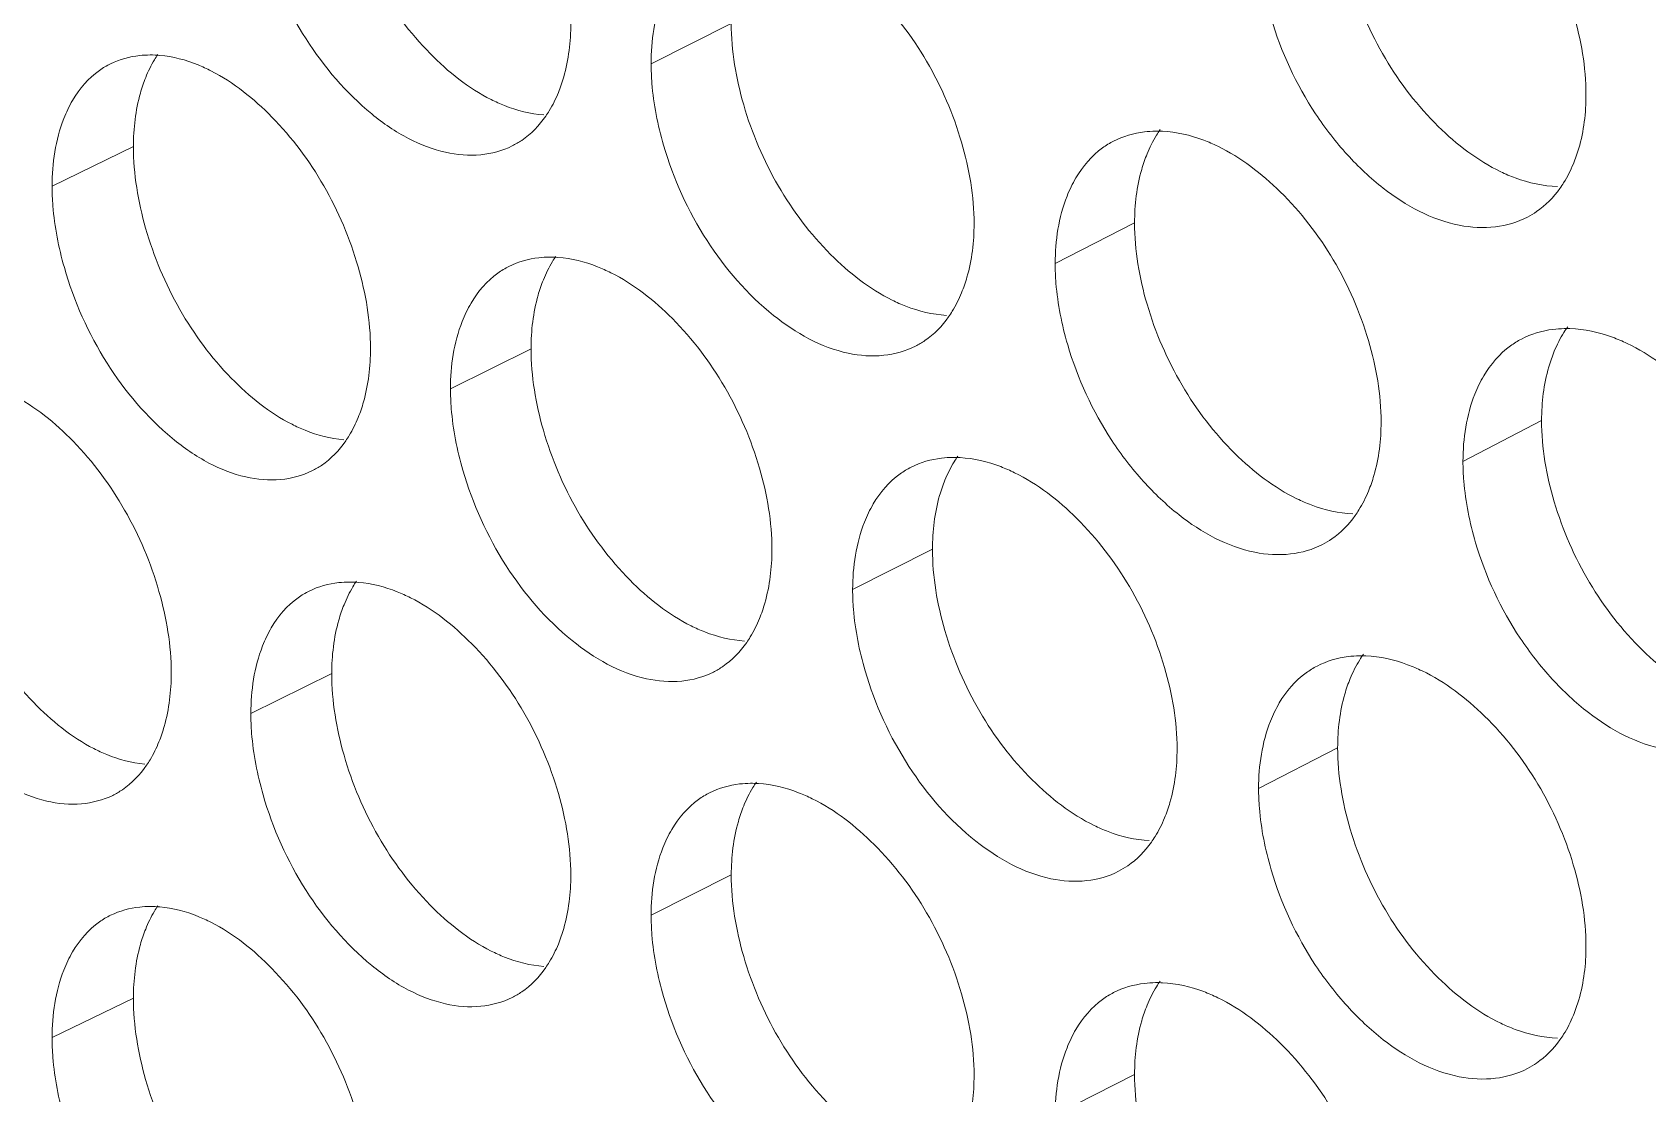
# Model space of a CAD drawing. Header units: millimetres. Extents: x 1177 to 4147, y 93 to 2194.
# Drawn here: x 2577.12 to 2592.06, y 933.84 to 943.65 of the extents above; entities that cross this region are included whole.
import ezdxf

# ---------------------------------------------------------------- set-up
doc = ezdxf.new("R2010")
doc.units = ezdxf.units.MM
doc.header["$LTSCALE"] = 0.1
doc.layers.get('0').update_dxf_attribs({"lineweight": 13})
doc.layers.add('标注', color=251, linetype='Continuous', lineweight=9)

# ---------------------------------------------------------------- blocks, each defined once
blk = doc.blocks.new('02')
at = {"layer": '标注'}
for p, q in [((4459.965, 939.461), (4458.906, 938.93)), ((4452.064, 937.835), (4450.989, 937.312)), ((4452.064, 937.835), (4450.989, 937.312)), ((4465.295, 936.826), (4464.246, 936.29)), ((4457.319, 935.163), (4456.254, 934.634)), ((4457.319, 935.163), (4456.254, 934.634)), ((4470.674, 934.216), (4469.635, 933.675)), ((4462.624, 932.515), (4461.569, 931.982)), ((4462.624, 932.515), (4461.569, 931.982)), ((4454.685, 930.871), (4453.616, 930.345)), ((4467.979, 929.892), (4466.934, 929.354)), ((4467.979, 929.892), (4466.934, 929.354)), ((4459.965, 928.211), (4458.906, 927.68)), ((4452.064, 926.585), (4450.989, 926.062)), ((4465.295, 925.576), (4464.246, 925.04))]:
    blk.add_line(p, q, dxfattribs=at)
for centre, radius, start, end in [((4452.287, 937.606), 1.439, 84.9711, 90.0516), ((4452.287, 937.606), 1.439, 84.9711, 90.0516), ((4465.592, 936.551), 1.488, 87.2799, 90.7347), ((4457.571, 934.915), 1.459, 85.9113, 90.3279), ((4457.571, 934.915), 1.459, 85.9113, 90.3279), ((4471.001, 933.922), 1.508, 88.1658, 91.0012), ((4462.906, 932.249), 1.478, 86.8291, 90.6001), ((4462.906, 932.249), 1.478, 86.8291, 90.6001), ((4454.923, 930.632), 1.449, 85.444, 90.1903), ((4468.29, 929.608), 1.498, 87.7255, 90.8684), ((4468.29, 929.608), 1.498, 87.7255, 90.8684), ((4460.232, 927.954), 1.468, 86.3729, 90.4645), ((4452.287, 926.356), 1.439, 84.9711, 90.0516), ((4465.592, 925.301), 1.488, 87.2799, 90.7347)]:
    blk.add_arc(centre, radius, start, end, dxfattribs=at)
for points, knots in [([(4454.685, 942.121), (4454.685, 941.758), (4454.813, 941.006), (4455.256, 939.956), (4455.921, 939.064), (4456.491, 938.607), (4456.791, 938.456)], [0, 0, 0, 0, 0.247397, 0.512334, 0.770535, 1, 1, 1, 1]), ([(4471.261, 938.52), (4471.261, 938.883), (4471.129, 939.634), (4470.671, 940.679), (4469.985, 941.563), (4469.401, 942.011), (4469.094, 942.158)], [0, 0, 0, 0, 0.246187, 0.510161, 0.768649, 1, 1, 1, 1]), ([(4467.979, 941.142), (4467.979, 940.78), (4468.109, 940.029), (4468.564, 938.983), (4469.246, 938.097), (4469.828, 937.65), (4470.134, 937.502)], [0, 0, 0, 0, 0.246491, 0.510612, 0.768939, 1, 1, 1, 1]), ([(4453.778, 940.519), (4453.905, 940.075), (4454.28, 939.242), (4455.002, 938.393), (4455.671, 937.931), (4456.166, 937.74), (4456.644, 937.699), (4456.941, 937.779), (4457.07, 937.843)], [0, 0, 0, 0, 0.294183, 0.574014, 0.698487, 0.809259, 0.908301, 1, 1, 1, 1]), ([(4463.174, 936.816), (4463.174, 937.178), (4463.043, 937.93), (4462.592, 938.978), (4461.916, 939.866), (4461.339, 940.319), (4461.036, 940.469)], [0, 0, 0, 0, 0.246729, 0.511193, 0.769606, 1, 1, 1, 1]), ([(4459.178, 940.061), (4459.133, 939.984), (4458.964, 939.631), (4458.906, 939.231), (4458.906, 938.93)], [0, 0, 0, 0, 0.228131, 1, 1, 1, 1]), ([(4457.68, 938.549), (4457.707, 938.616), (4457.807, 938.91), (4457.844, 939.223), (4457.844, 939.461)], [0, 0, 0, 0, 0.232922, 1, 1, 1, 1]), ([(4459.965, 939.461), (4459.965, 939.098), (4460.094, 938.347), (4460.542, 937.298), (4461.214, 936.408), (4461.789, 935.955), (4462.091, 935.806)], [0, 0, 0, 0, 0.247033, 0.511643, 0.769894, 1, 1, 1, 1]), ([(4467.1, 939.53), (4467.232, 939.085), (4467.528, 938.444), (4468.087, 937.724), (4468.68, 937.163), (4469.366, 936.787), (4470.055, 936.747), (4470.357, 936.835), (4470.489, 936.903)], [0, 0, 0, 0, 0.29218, 0.435922, 0.57205, 0.806581, 0.906826, 1, 1, 1, 1]), ([(4451.762, 938.929), (4451.711, 938.904), (4451.508, 938.784), (4451.349, 938.597), (4451.259, 938.444)], [0, 0, 0, 0, 0.242161, 1, 1, 1, 1]), ([(4451.762, 938.929), (4451.711, 938.904), (4451.508, 938.784), (4451.349, 938.597), (4451.259, 938.444)], [0, 0, 0, 0, 0.242161, 1, 1, 1, 1]), ([(4452.286, 939.045), (4452.239, 939.045), (4452.06, 939.036), (4451.882, 938.987), (4451.762, 938.929)], [0, 0, 0, 0, 0.258402, 1, 1, 1, 1]), ([(4452.286, 939.045), (4452.239, 939.045), (4452.06, 939.036), (4451.882, 938.987), (4451.762, 938.929)], [0, 0, 0, 0, 0.258402, 1, 1, 1, 1]), ([(4452.387, 939.053), (4452.371, 939.03), (4452.309, 938.932), (4452.258, 938.828), (4452.226, 938.746)], [0, 0, 0, 0, 0.242465, 1, 1, 1, 1]), ([(4452.387, 939.053), (4452.371, 939.03), (4452.309, 938.932), (4452.258, 938.828), (4452.226, 938.746)], [0, 0, 0, 0, 0.242465, 1, 1, 1, 1]), ([(4453.089, 938.836), (4453.033, 938.864), (4452.819, 938.963), (4452.586, 939.025), (4452.413, 939.04)], [0, 0, 0, 0, 0.266651, 1, 1, 1, 1]), ([(4453.089, 938.836), (4453.033, 938.864), (4452.819, 938.963), (4452.586, 939.025), (4452.413, 939.04)], [0, 0, 0, 0, 0.266651, 1, 1, 1, 1]), ([(4458.906, 938.93), (4458.906, 938.843), (4458.921, 938.48), (4458.993, 938.12), (4459.07, 937.854)], [0, 0, 0, 0, 0.238567, 1, 1, 1, 1]), ([(4452.226, 938.746), (4452.199, 938.68), (4452.1, 938.386), (4452.064, 938.073), (4452.064, 937.835)], [0, 0, 0, 0, 0.232536, 1, 1, 1, 1]), ([(4452.226, 938.746), (4452.199, 938.68), (4452.1, 938.386), (4452.064, 938.073), (4452.064, 937.835)], [0, 0, 0, 0, 0.232536, 1, 1, 1, 1]), ([(4455.197, 935.168), (4455.197, 935.531), (4455.069, 936.282), (4454.624, 937.332), (4453.958, 938.225), (4453.389, 938.683), (4453.089, 938.836)], [0, 0, 0, 0, 0.247276, 0.512232, 0.770569, 1, 1, 1, 1]), ([(4455.197, 935.168), (4455.197, 935.531), (4455.069, 936.282), (4454.624, 937.332), (4453.958, 938.225), (4453.389, 938.683), (4453.089, 938.836)], [0, 0, 0, 0, 0.247276, 0.512232, 0.770569, 1, 1, 1, 1]), ([(4457.513, 938.237), (4457.529, 938.26), (4457.594, 938.36), (4457.646, 938.466), (4457.68, 938.549)], [0, 0, 0, 0, 0.242584, 1, 1, 1, 1]), ([(4471.094, 937.607), (4471.122, 937.674), (4471.224, 937.968), (4471.261, 938.282), (4471.261, 938.52)], [0, 0, 0, 0, 0.233669, 1, 1, 1, 1]), ([(4451.259, 938.444), (4451.214, 938.367), (4451.046, 938.013), (4450.989, 937.613), (4450.989, 937.312)], [0, 0, 0, 0, 0.227393, 1, 1, 1, 1]), ([(4451.259, 938.444), (4451.214, 938.367), (4451.046, 938.013), (4450.989, 937.613), (4450.989, 937.312)], [0, 0, 0, 0, 0.227393, 1, 1, 1, 1]), ([(4456.791, 938.456), (4456.849, 938.427), (4457.069, 938.327), (4457.309, 938.266), (4457.486, 938.253)], [0, 0, 0, 0, 0.266655, 1, 1, 1, 1]), ([(4457.07, 937.843), (4457.113, 937.865), (4457.286, 937.965), (4457.428, 938.113), (4457.513, 938.237)], [0, 0, 0, 0, 0.244338, 1, 1, 1, 1]), ([(4459.07, 937.854), (4459.198, 937.41), (4459.581, 936.575), (4460.418, 935.6), (4461.291, 935.1), (4461.971, 935.049), (4462.27, 935.132), (4462.4, 935.198)], [0, 0, 0, 0, 0.293762, 0.573619, 0.807925, 0.907583, 1, 1, 1, 1]), ([(4465.018, 937.907), (4464.967, 937.881), (4464.767, 937.759), (4464.609, 937.573), (4464.519, 937.42)], [0, 0, 0, 0, 0.243008, 1, 1, 1, 1]), ([(4465.573, 938.039), (4465.523, 938.038), (4465.333, 938.026), (4465.144, 937.971), (4465.018, 937.907)], [0, 0, 0, 0, 0.258456, 1, 1, 1, 1]), ([(4465.634, 938.059), (4465.617, 938.034), (4465.55, 937.933), (4465.496, 937.824), (4465.461, 937.739)], [0, 0, 0, 0, 0.242742, 1, 1, 1, 1]), ([(4466.395, 937.839), (4466.334, 937.869), (4466.101, 937.97), (4465.849, 938.028), (4465.662, 938.037)], [0, 0, 0, 0, 0.266777, 1, 1, 1, 1]), ([(4452.064, 937.835), (4452.064, 937.472), (4452.191, 936.72), (4452.632, 935.669), (4453.293, 934.775), (4453.861, 934.317), (4454.16, 934.165)], [0, 0, 0, 0, 0.24758, 0.512681, 0.770856, 1, 1, 1, 1]), ([(4452.064, 937.835), (4452.064, 937.472), (4452.191, 936.72), (4452.632, 935.669), (4453.293, 934.775), (4453.861, 934.317), (4454.16, 934.165)], [0, 0, 0, 0, 0.24758, 0.512681, 0.770856, 1, 1, 1, 1]), ([(4465.461, 937.739), (4465.433, 937.672), (4465.332, 937.378), (4465.295, 937.064), (4465.295, 936.826)], [0, 0, 0, 0, 0.233282, 1, 1, 1, 1]), ([(4468.553, 934.196), (4468.553, 934.558), (4468.422, 935.31), (4467.966, 936.356), (4467.283, 937.241), (4466.701, 937.69), (4466.395, 937.839)], [0, 0, 0, 0, 0.246367, 0.510504, 0.768967, 1, 1, 1, 1]), ([(4464.519, 937.42), (4464.474, 937.343), (4464.304, 936.99), (4464.246, 936.591), (4464.246, 936.29)], [0, 0, 0, 0, 0.228624, 1, 1, 1, 1]), ([(4470.134, 937.502), (4470.197, 937.472), (4470.436, 937.37), (4470.695, 937.313), (4470.886, 937.307)], [0, 0, 0, 0, 0.266739, 1, 1, 1, 1]), ([(4470.915, 937.282), (4470.933, 937.306), (4471.002, 937.409), (4471.058, 937.52), (4471.094, 937.607)], [0, 0, 0, 0, 0.242883, 1, 1, 1, 1]), ([(4450.989, 937.312), (4450.989, 937.225), (4451.005, 936.861), (4451.075, 936.501), (4451.151, 936.235)], [0, 0, 0, 0, 0.238471, 1, 1, 1, 1]), ([(4450.989, 937.312), (4450.989, 937.225), (4451.005, 936.861), (4451.075, 936.501), (4451.151, 936.235)], [0, 0, 0, 0, 0.238471, 1, 1, 1, 1]), ([(4470.489, 936.903), (4470.53, 936.925), (4470.694, 937.024), (4470.831, 937.164), (4470.915, 937.282)], [0, 0, 0, 0, 0.245281, 1, 1, 1, 1]), ([(4463.008, 935.903), (4463.036, 935.97), (4463.137, 936.264), (4463.174, 936.578), (4463.174, 936.816)], [0, 0, 0, 0, 0.233221, 1, 1, 1, 1]), ([(4465.295, 936.826), (4465.295, 936.463), (4465.425, 935.712), (4465.878, 934.665), (4466.556, 933.778), (4467.136, 933.329), (4467.441, 933.181)], [0, 0, 0, 0, 0.246671, 0.510955, 0.769257, 1, 1, 1, 1]), ([(4457.563, 936.374), (4457.516, 936.374), (4457.332, 936.363), (4457.149, 936.312), (4457.027, 936.252)], [0, 0, 0, 0, 0.258421, 1, 1, 1, 1]), ([(4457.563, 936.374), (4457.516, 936.374), (4457.332, 936.363), (4457.149, 936.312), (4457.027, 936.252)], [0, 0, 0, 0, 0.258421, 1, 1, 1, 1]), ([(4457.648, 936.387), (4457.632, 936.363), (4457.568, 936.264), (4457.516, 936.157), (4457.482, 936.075)], [0, 0, 0, 0, 0.242569, 1, 1, 1, 1]), ([(4457.648, 936.387), (4457.632, 936.363), (4457.568, 936.264), (4457.516, 936.157), (4457.482, 936.075)], [0, 0, 0, 0, 0.242569, 1, 1, 1, 1]), ([(4458.374, 936.168), (4458.316, 936.197), (4458.094, 936.297), (4457.853, 936.358), (4457.675, 936.37)], [0, 0, 0, 0, 0.266713, 1, 1, 1, 1]), ([(4458.374, 936.168), (4458.316, 936.197), (4458.094, 936.297), (4457.853, 936.358), (4457.675, 936.37)], [0, 0, 0, 0, 0.266713, 1, 1, 1, 1]), ([(4451.151, 936.235), (4451.278, 935.792), (4451.649, 934.959), (4452.367, 934.109), (4453.032, 933.645), (4453.524, 933.452), (4454, 933.409), (4454.295, 933.487), (4454.423, 933.55)], [0, 0, 0, 0, 0.294634, 0.574682, 0.699134, 0.809777, 0.908589, 1, 1, 1, 1]), ([(4451.151, 936.235), (4451.278, 935.792), (4451.649, 934.959), (4452.367, 934.109), (4453.032, 933.645), (4453.524, 933.452), (4454, 933.409), (4454.295, 933.487), (4454.423, 933.55)], [0, 0, 0, 0, 0.294634, 0.574682, 0.699134, 0.809777, 0.908589, 1, 1, 1, 1]), ([(4457.027, 936.252), (4456.976, 936.226), (4456.774, 936.105), (4456.616, 935.919), (4456.526, 935.766)], [0, 0, 0, 0, 0.242512, 1, 1, 1, 1]), ([(4457.027, 936.252), (4456.976, 936.226), (4456.774, 936.105), (4456.616, 935.919), (4456.526, 935.766)], [0, 0, 0, 0, 0.242512, 1, 1, 1, 1]), ([(4460.502, 932.51), (4460.502, 932.873), (4460.373, 933.625), (4459.923, 934.673), (4459.251, 935.563), (4458.677, 936.017), (4458.374, 936.168)], [0, 0, 0, 0, 0.246911, 0.511538, 0.769926, 1, 1, 1, 1]), ([(4460.502, 932.51), (4460.502, 932.873), (4460.373, 933.625), (4459.923, 934.673), (4459.251, 935.563), (4458.677, 936.017), (4458.374, 936.168)], [0, 0, 0, 0, 0.246911, 0.511538, 0.769926, 1, 1, 1, 1]), ([(4464.246, 936.29), (4464.246, 936.203), (4464.261, 935.84), (4464.333, 935.48), (4464.411, 935.215)], [0, 0, 0, 0, 0.238632, 1, 1, 1, 1]), ([(4457.482, 936.075), (4457.455, 936.008), (4457.355, 935.714), (4457.319, 935.4), (4457.319, 935.163)], [0, 0, 0, 0, 0.232835, 1, 1, 1, 1]), ([(4457.482, 936.075), (4457.455, 936.008), (4457.355, 935.714), (4457.319, 935.4), (4457.319, 935.163)], [0, 0, 0, 0, 0.232835, 1, 1, 1, 1]), ([(4456.526, 935.766), (4456.481, 935.689), (4456.312, 935.335), (4456.254, 934.936), (4456.254, 934.634)], [0, 0, 0, 0, 0.227885, 1, 1, 1, 1]), ([(4456.526, 935.766), (4456.481, 935.689), (4456.312, 935.335), (4456.254, 934.936), (4456.254, 934.634)], [0, 0, 0, 0, 0.227885, 1, 1, 1, 1]), ([(4462.091, 935.806), (4462.151, 935.776), (4462.379, 935.675), (4462.626, 935.616), (4462.809, 935.605)], [0, 0, 0, 0, 0.2667, 1, 1, 1, 1]), ([(4462.837, 935.586), (4462.854, 935.61), (4462.92, 935.71), (4462.974, 935.819), (4463.008, 935.903)], [0, 0, 0, 0, 0.242697, 1, 1, 1, 1]), ([(4462.4, 935.198), (4462.443, 935.22), (4462.612, 935.319), (4462.752, 935.465), (4462.837, 935.586)], [0, 0, 0, 0, 0.244733, 1, 1, 1, 1]), ([(4470.407, 935.292), (4470.356, 935.265), (4470.157, 935.142), (4470, 934.957), (4469.91, 934.805)], [0, 0, 0, 0, 0.24332, 1, 1, 1, 1]), ([(4470.974, 935.43), (4470.924, 935.429), (4470.728, 935.416), (4470.535, 935.359), (4470.407, 935.292)], [0, 0, 0, 0, 0.258483, 1, 1, 1, 1]), ([(4471.019, 935.454), (4471.002, 935.43), (4470.933, 935.327), (4470.877, 935.216), (4470.842, 935.13)], [0, 0, 0, 0, 0.242868, 1, 1, 1, 1]), ([(4471.804, 935.234), (4471.742, 935.264), (4471.501, 935.366), (4471.24, 935.424), (4471.049, 935.43)], [0, 0, 0, 0, 0.266802, 1, 1, 1, 1]), ([(4455.034, 934.257), (4455.062, 934.323), (4455.161, 934.617), (4455.197, 934.93), (4455.197, 935.168)], [0, 0, 0, 0, 0.232772, 1, 1, 1, 1]), ([(4455.034, 934.257), (4455.062, 934.323), (4455.161, 934.617), (4455.197, 934.93), (4455.197, 935.168)], [0, 0, 0, 0, 0.232772, 1, 1, 1, 1]), ([(4457.319, 935.163), (4457.319, 934.8), (4457.447, 934.048), (4457.893, 932.999), (4458.561, 932.108), (4459.134, 931.653), (4459.435, 931.502)], [0, 0, 0, 0, 0.247215, 0.511988, 0.770214, 1, 1, 1, 1]), ([(4457.319, 935.163), (4457.319, 934.8), (4457.447, 934.048), (4457.893, 932.999), (4458.561, 932.108), (4459.134, 931.653), (4459.435, 931.502)], [0, 0, 0, 0, 0.247215, 0.511988, 0.770214, 1, 1, 1, 1]), ([(4464.411, 935.215), (4464.542, 934.77), (4464.836, 934.13), (4465.392, 933.409), (4465.981, 932.847), (4466.662, 932.469), (4467.348, 932.424), (4467.649, 932.511), (4467.78, 932.578)], [0, 0, 0, 0, 0.292621, 0.4365, 0.572692, 0.807081, 0.907102, 1, 1, 1, 1]), ([(4470.842, 935.13), (4470.814, 935.063), (4470.712, 934.768), (4470.674, 934.454), (4470.674, 934.216)], [0, 0, 0, 0, 0.233581, 1, 1, 1, 1]), ([(4473.982, 931.601), (4473.982, 931.964), (4473.849, 932.715), (4473.388, 933.759), (4472.699, 934.642), (4472.112, 935.087), (4471.804, 935.234)], [0, 0, 0, 0, 0.246007, 0.509819, 0.768332, 1, 1, 1, 1]), ([(4469.91, 934.805), (4469.864, 934.728), (4469.694, 934.375), (4469.635, 933.976), (4469.635, 933.675)], [0, 0, 0, 0, 0.229116, 1, 1, 1, 1]), ([(4452.564, 930.881), (4452.564, 931.244), (4452.436, 931.996), (4451.993, 933.047), (4451.331, 933.941), (4450.765, 934.4), (4450.466, 934.554)], [0, 0, 0, 0, 0.24746, 0.512581, 0.770891, 1, 1, 1, 1]), ([(4456.254, 934.634), (4456.254, 934.548), (4456.27, 934.184), (4456.341, 933.824), (4456.418, 933.558)], [0, 0, 0, 0, 0.238534, 1, 1, 1, 1]), ([(4456.254, 934.634), (4456.254, 934.548), (4456.27, 934.184), (4456.341, 933.824), (4456.418, 933.558)], [0, 0, 0, 0, 0.238534, 1, 1, 1, 1]), ([(4454.87, 933.947), (4454.886, 933.97), (4454.949, 934.069), (4455.001, 934.174), (4455.034, 934.257)], [0, 0, 0, 0, 0.242531, 1, 1, 1, 1]), ([(4454.87, 933.947), (4454.886, 933.97), (4454.949, 934.069), (4455.001, 934.174), (4455.034, 934.257)], [0, 0, 0, 0, 0.242531, 1, 1, 1, 1]), ([(4454.16, 934.165), (4454.217, 934.136), (4454.433, 934.037), (4454.669, 933.976), (4454.843, 933.962)], [0, 0, 0, 0, 0.266627, 1, 1, 1, 1]), ([(4454.16, 934.165), (4454.217, 934.136), (4454.433, 934.037), (4454.669, 933.976), (4454.843, 933.962)], [0, 0, 0, 0, 0.266627, 1, 1, 1, 1]), ([(4468.386, 933.283), (4468.414, 933.35), (4468.516, 933.644), (4468.553, 933.958), (4468.553, 934.196)], [0, 0, 0, 0, 0.233519, 1, 1, 1, 1]), ([(4470.674, 934.216), (4470.674, 933.853), (4470.806, 933.102), (4471.263, 932.057), (4471.948, 931.173), (4472.533, 930.727), (4472.84, 930.581)], [0, 0, 0, 0, 0.246312, 0.510271, 0.768623, 1, 1, 1, 1]), ([(4454.423, 933.55), (4454.467, 933.571), (4454.641, 933.672), (4454.784, 933.822), (4454.87, 933.947)], [0, 0, 0, 0, 0.244132, 1, 1, 1, 1]), ([(4454.423, 933.55), (4454.467, 933.571), (4454.641, 933.672), (4454.784, 933.822), (4454.87, 933.947)], [0, 0, 0, 0, 0.244132, 1, 1, 1, 1]), ([(4462.342, 933.599), (4462.291, 933.573), (4462.09, 933.451), (4461.932, 933.266), (4461.842, 933.113)], [0, 0, 0, 0, 0.242847, 1, 1, 1, 1]), ([(4462.342, 933.599), (4462.291, 933.573), (4462.09, 933.451), (4461.932, 933.266), (4461.842, 933.113)], [0, 0, 0, 0, 0.242847, 1, 1, 1, 1]), ([(4462.89, 933.727), (4462.842, 933.727), (4462.653, 933.716), (4462.467, 933.662), (4462.342, 933.599)], [0, 0, 0, 0, 0.258444, 1, 1, 1, 1]), ([(4462.89, 933.727), (4462.842, 933.727), (4462.653, 933.716), (4462.467, 933.662), (4462.342, 933.599)], [0, 0, 0, 0, 0.258444, 1, 1, 1, 1]), ([(4462.96, 933.745), (4462.943, 933.721), (4462.877, 933.62), (4462.823, 933.512), (4462.789, 933.428)], [0, 0, 0, 0, 0.242682, 1, 1, 1, 1]), ([(4462.96, 933.745), (4462.943, 933.721), (4462.877, 933.62), (4462.823, 933.512), (4462.789, 933.428)], [0, 0, 0, 0, 0.242682, 1, 1, 1, 1]), ([(4463.709, 933.526), (4463.649, 933.555), (4463.42, 933.656), (4463.171, 933.715), (4462.988, 933.725)], [0, 0, 0, 0, 0.266759, 1, 1, 1, 1]), ([(4463.709, 933.526), (4463.649, 933.555), (4463.42, 933.656), (4463.171, 933.715), (4462.988, 933.725)], [0, 0, 0, 0, 0.266759, 1, 1, 1, 1]), ([(4469.635, 933.675), (4469.635, 933.588), (4469.651, 933.225), (4469.724, 932.866), (4469.802, 932.601)], [0, 0, 0, 0, 0.238699, 1, 1, 1, 1]), ([(4449.455, 933.555), (4449.455, 933.192), (4449.582, 932.44), (4450.02, 931.389), (4450.678, 930.494), (4451.243, 930.034), (4451.541, 929.88)], [0, 0, 0, 0, 0.247764, 0.513029, 0.771178, 1, 1, 1, 1]), ([(4456.418, 933.558), (4456.546, 933.115), (4456.925, 932.28), (4457.757, 931.303), (4458.624, 930.801), (4459.301, 930.746), (4459.599, 930.827), (4459.729, 930.892)], [0, 0, 0, 0, 0.294207, 0.574275, 0.808437, 0.907868, 1, 1, 1, 1]), ([(4456.418, 933.558), (4456.546, 933.115), (4456.925, 932.28), (4457.757, 931.303), (4458.624, 930.801), (4459.301, 930.746), (4459.599, 930.827), (4459.729, 930.892)], [0, 0, 0, 0, 0.294207, 0.574275, 0.808437, 0.907868, 1, 1, 1, 1]), ([(4462.789, 933.428), (4462.761, 933.361), (4462.661, 933.067), (4462.624, 932.753), (4462.624, 932.515)], [0, 0, 0, 0, 0.233133, 1, 1, 1, 1]), ([(4462.789, 933.428), (4462.761, 933.361), (4462.661, 933.067), (4462.624, 932.753), (4462.624, 932.515)], [0, 0, 0, 0, 0.233133, 1, 1, 1, 1]), ([(4465.857, 929.878), (4465.857, 930.24), (4465.726, 930.992), (4465.272, 932.038), (4464.593, 932.926), (4464.014, 933.376), (4463.709, 933.526)], [0, 0, 0, 0, 0.246547, 0.510848, 0.769286, 1, 1, 1, 1]), ([(4465.857, 929.878), (4465.857, 930.24), (4465.726, 930.992), (4465.272, 932.038), (4464.593, 932.926), (4464.014, 933.376), (4463.709, 933.526)], [0, 0, 0, 0, 0.246547, 0.510848, 0.769286, 1, 1, 1, 1]), ([(4467.441, 933.181), (4467.503, 933.151), (4467.738, 933.049), (4467.993, 932.991), (4468.181, 932.983)], [0, 0, 0, 0, 0.26673, 1, 1, 1, 1]), ([(4468.21, 932.96), (4468.227, 932.984), (4468.295, 933.087), (4468.351, 933.197), (4468.386, 933.283)], [0, 0, 0, 0, 0.242819, 1, 1, 1, 1]), ([(4461.842, 933.113), (4461.797, 933.036), (4461.628, 932.682), (4461.569, 932.283), (4461.569, 931.982)], [0, 0, 0, 0, 0.228378, 1, 1, 1, 1]), ([(4461.842, 933.113), (4461.797, 933.036), (4461.628, 932.682), (4461.569, 932.283), (4461.569, 931.982)], [0, 0, 0, 0, 0.228378, 1, 1, 1, 1]), ([(4467.78, 932.578), (4467.822, 932.6), (4467.988, 932.699), (4468.126, 932.841), (4468.21, 932.96)], [0, 0, 0, 0, 0.245104, 1, 1, 1, 1]), ([(4460.338, 931.598), (4460.365, 931.665), (4460.466, 931.959), (4460.502, 932.272), (4460.502, 932.51)], [0, 0, 0, 0, 0.233071, 1, 1, 1, 1]), ([(4460.338, 931.598), (4460.365, 931.665), (4460.466, 931.959), (4460.502, 932.272), (4460.502, 932.51)], [0, 0, 0, 0, 0.233071, 1, 1, 1, 1]), ([(4462.624, 932.515), (4462.624, 932.152), (4462.754, 931.401), (4463.204, 930.353), (4463.879, 929.465), (4464.456, 929.014), (4464.76, 928.865)], [0, 0, 0, 0, 0.246852, 0.511298, 0.769575, 1, 1, 1, 1]), ([(4462.624, 932.515), (4462.624, 932.152), (4462.754, 931.401), (4463.204, 930.353), (4463.879, 929.465), (4464.456, 929.014), (4464.76, 928.865)], [0, 0, 0, 0, 0.246852, 0.511298, 0.769575, 1, 1, 1, 1]), ([(4469.802, 932.601), (4469.934, 932.156), (4470.232, 931.515), (4470.795, 930.796), (4471.392, 930.235), (4472.082, 929.862), (4472.774, 929.825), (4473.078, 929.915), (4473.209, 929.984)], [0, 0, 0, 0, 0.291742, 0.435347, 0.571412, 0.806086, 0.906551, 1, 1, 1, 1]), ([(4455.011, 932.092), (4454.995, 932.068), (4454.932, 931.97), (4454.881, 931.864), (4454.848, 931.782)], [0, 0, 0, 0, 0.242516, 1, 1, 1, 1]), ([(4448.537, 931.958), (4448.662, 931.515), (4449.032, 930.682), (4449.744, 929.831), (4450.405, 929.365), (4450.894, 929.17), (4451.368, 929.124), (4451.662, 929.201), (4451.79, 929.263)], [0, 0, 0, 0, 0.295087, 0.575352, 0.699785, 0.810298, 0.90888, 1, 1, 1, 1]), ([(4454.388, 931.962), (4454.337, 931.937), (4454.135, 931.817), (4453.976, 931.63), (4453.886, 931.477)], [0, 0, 0, 0, 0.242339, 1, 1, 1, 1]), ([(4454.918, 932.081), (4454.871, 932.081), (4454.69, 932.072), (4454.509, 932.022), (4454.388, 931.962)], [0, 0, 0, 0, 0.258411, 1, 1, 1, 1]), ([(4455.726, 931.874), (4455.669, 931.903), (4455.45, 932.002), (4455.213, 932.063), (4455.038, 932.077)], [0, 0, 0, 0, 0.266684, 1, 1, 1, 1]), ([(4457.844, 928.211), (4457.844, 928.574), (4457.715, 929.325), (4457.268, 930.375), (4456.598, 931.266), (4456.027, 931.722), (4455.726, 931.874)], [0, 0, 0, 0, 0.247093, 0.511885, 0.770247, 1, 1, 1, 1]), ([(4461.569, 931.982), (4461.569, 931.895), (4461.585, 931.532), (4461.657, 931.172), (4461.734, 930.907)], [0, 0, 0, 0, 0.238599, 1, 1, 1, 1]), ([(4461.569, 931.982), (4461.569, 931.895), (4461.585, 931.532), (4461.657, 931.172), (4461.734, 930.907)], [0, 0, 0, 0, 0.238599, 1, 1, 1, 1]), ([(4454.848, 931.782), (4454.821, 931.716), (4454.721, 931.422), (4454.685, 931.108), (4454.685, 930.871)], [0, 0, 0, 0, 0.232686, 1, 1, 1, 1]), ([(4453.886, 931.477), (4453.841, 931.4), (4453.673, 931.046), (4453.616, 930.646), (4453.616, 930.345)], [0, 0, 0, 0, 0.227639, 1, 1, 1, 1]), ([(4459.435, 931.502), (4459.494, 931.473), (4459.718, 931.373), (4459.961, 931.313), (4460.141, 931.301)], [0, 0, 0, 0, 0.266679, 1, 1, 1, 1]), ([(4459.435, 931.502), (4459.494, 931.473), (4459.718, 931.373), (4459.961, 931.313), (4460.141, 931.301)], [0, 0, 0, 0, 0.266679, 1, 1, 1, 1]), ([(4460.169, 931.283), (4460.185, 931.307), (4460.25, 931.407), (4460.304, 931.515), (4460.338, 931.598)], [0, 0, 0, 0, 0.24264, 1, 1, 1, 1]), ([(4460.169, 931.283), (4460.185, 931.307), (4460.25, 931.407), (4460.304, 931.515), (4460.338, 931.598)], [0, 0, 0, 0, 0.24264, 1, 1, 1, 1]), ([(4459.729, 930.892), (4459.772, 930.914), (4459.942, 931.014), (4460.083, 931.161), (4460.169, 931.283)], [0, 0, 0, 0, 0.244538, 1, 1, 1, 1]), ([(4459.729, 930.892), (4459.772, 930.914), (4459.942, 931.014), (4460.083, 931.161), (4460.169, 931.283)], [0, 0, 0, 0, 0.244538, 1, 1, 1, 1]), ([(4468.267, 931.106), (4468.217, 931.106), (4468.024, 931.093), (4467.834, 931.037), (4467.706, 930.971)], [0, 0, 0, 0, 0.258469, 1, 1, 1, 1]), ([(4468.267, 931.106), (4468.217, 931.106), (4468.024, 931.093), (4467.834, 931.037), (4467.706, 930.971)], [0, 0, 0, 0, 0.258469, 1, 1, 1, 1]), ([(4468.32, 931.128), (4468.303, 931.104), (4468.236, 931.002), (4468.18, 930.892), (4468.145, 930.806)], [0, 0, 0, 0, 0.242804, 1, 1, 1, 1]), ([(4468.32, 931.128), (4468.303, 931.104), (4468.236, 931.002), (4468.18, 930.892), (4468.145, 930.806)], [0, 0, 0, 0, 0.242804, 1, 1, 1, 1]), ([(4469.094, 930.908), (4469.032, 930.938), (4468.795, 931.04), (4468.538, 931.098), (4468.349, 931.105)], [0, 0, 0, 0, 0.266791, 1, 1, 1, 1]), ([(4469.094, 930.908), (4469.032, 930.938), (4468.795, 931.04), (4468.538, 931.098), (4468.349, 931.105)], [0, 0, 0, 0, 0.266791, 1, 1, 1, 1]), ([(4452.401, 929.97), (4452.428, 930.037), (4452.528, 930.33), (4452.564, 930.643), (4452.564, 930.881)], [0, 0, 0, 0, 0.232623, 1, 1, 1, 1]), ([(4454.685, 930.871), (4454.685, 930.508), (4454.813, 929.756), (4455.256, 928.706), (4455.921, 927.814), (4456.491, 927.357), (4456.791, 927.206)], [0, 0, 0, 0, 0.247397, 0.512334, 0.770535, 1, 1, 1, 1]), ([(4461.734, 930.907), (4461.864, 930.462), (4462.249, 929.627), (4463.091, 928.652), (4463.97, 928.156), (4464.653, 928.109), (4464.954, 928.193), (4465.084, 928.26)], [0, 0, 0, 0, 0.293319, 0.572966, 0.807416, 0.907301, 1, 1, 1, 1]), ([(4461.734, 930.907), (4461.864, 930.462), (4462.249, 929.627), (4463.091, 928.652), (4463.97, 928.156), (4464.653, 928.109), (4464.954, 928.193), (4465.084, 928.26)], [0, 0, 0, 0, 0.293319, 0.572966, 0.807416, 0.907301, 1, 1, 1, 1]), ([(4467.706, 930.971), (4467.656, 930.945), (4467.456, 930.822), (4467.298, 930.637), (4467.208, 930.484)], [0, 0, 0, 0, 0.243166, 1, 1, 1, 1]), ([(4467.706, 930.971), (4467.656, 930.945), (4467.456, 930.822), (4467.298, 930.637), (4467.208, 930.484)], [0, 0, 0, 0, 0.243166, 1, 1, 1, 1]), ([(4468.145, 930.806), (4468.117, 930.739), (4468.016, 930.445), (4467.979, 930.131), (4467.979, 929.892)], [0, 0, 0, 0, 0.233432, 1, 1, 1, 1]), ([(4468.145, 930.806), (4468.117, 930.739), (4468.016, 930.445), (4467.979, 930.131), (4467.979, 929.892)], [0, 0, 0, 0, 0.233432, 1, 1, 1, 1]), ([(4471.261, 927.27), (4471.261, 927.633), (4471.129, 928.384), (4470.671, 929.429), (4469.985, 930.313), (4469.401, 930.761), (4469.094, 930.908)], [0, 0, 0, 0, 0.246187, 0.510161, 0.768649, 1, 1, 1, 1]), ([(4471.261, 927.27), (4471.261, 927.633), (4471.129, 928.384), (4470.671, 929.429), (4469.985, 930.313), (4469.401, 930.761), (4469.094, 930.908)], [0, 0, 0, 0, 0.246187, 0.510161, 0.768649, 1, 1, 1, 1]), ([(4467.208, 930.484), (4467.163, 930.407), (4466.993, 930.054), (4466.934, 929.655), (4466.934, 929.354)], [0, 0, 0, 0, 0.22887, 1, 1, 1, 1]), ([(4467.208, 930.484), (4467.163, 930.407), (4466.993, 930.054), (4466.934, 929.655), (4466.934, 929.354)], [0, 0, 0, 0, 0.22887, 1, 1, 1, 1]), ([(4453.616, 930.345), (4453.616, 930.258), (4453.631, 929.895), (4453.702, 929.535), (4453.778, 929.269)], [0, 0, 0, 0, 0.238502, 1, 1, 1, 1]), ([(4452.239, 929.663), (4452.255, 929.686), (4452.317, 929.784), (4452.369, 929.889), (4452.401, 929.97)], [0, 0, 0, 0, 0.242481, 1, 1, 1, 1]), ([(4451.541, 929.88), (4451.597, 929.852), (4451.81, 929.753), (4452.041, 929.691), (4452.213, 929.676)], [0, 0, 0, 0, 0.266595, 1, 1, 1, 1]), ([(4465.691, 928.965), (4465.719, 929.032), (4465.82, 929.326), (4465.857, 929.64), (4465.857, 929.878)], [0, 0, 0, 0, 0.23337, 1, 1, 1, 1]), ([(4465.691, 928.965), (4465.719, 929.032), (4465.82, 929.326), (4465.857, 929.64), (4465.857, 929.878)], [0, 0, 0, 0, 0.23337, 1, 1, 1, 1]), ([(4467.979, 929.892), (4467.979, 929.53), (4468.109, 928.779), (4468.564, 927.733), (4469.246, 926.847), (4469.828, 926.4), (4470.134, 926.252)], [0, 0, 0, 0, 0.246491, 0.510612, 0.768939, 1, 1, 1, 1]), ([(4467.979, 929.892), (4467.979, 929.53), (4468.109, 928.779), (4468.564, 927.733), (4469.246, 926.847), (4469.828, 926.4), (4470.134, 926.252)], [0, 0, 0, 0, 0.246491, 0.510612, 0.768939, 1, 1, 1, 1]), ([(4451.79, 929.263), (4451.834, 929.285), (4452.009, 929.385), (4452.153, 929.537), (4452.239, 929.663)], [0, 0, 0, 0, 0.24392, 1, 1, 1, 1]), ([(4460.221, 929.423), (4460.172, 929.422), (4459.986, 929.411), (4459.802, 929.359), (4459.679, 929.297)], [0, 0, 0, 0, 0.258432, 1, 1, 1, 1]), ([(4460.298, 929.438), (4460.281, 929.414), (4460.216, 929.314), (4460.163, 929.207), (4460.129, 929.123)], [0, 0, 0, 0, 0.242625, 1, 1, 1, 1]), ([(4461.036, 929.219), (4460.977, 929.248), (4460.751, 929.348), (4460.506, 929.408), (4460.325, 929.42)], [0, 0, 0, 0, 0.266738, 1, 1, 1, 1]), ([(4466.934, 929.354), (4466.934, 929.268), (4466.95, 928.905), (4467.022, 928.545), (4467.1, 928.28)], [0, 0, 0, 0, 0.238665, 1, 1, 1, 1]), ([(4466.934, 929.354), (4466.934, 929.268), (4466.95, 928.905), (4467.022, 928.545), (4467.1, 928.28)], [0, 0, 0, 0, 0.238665, 1, 1, 1, 1]), ([(4453.778, 929.269), (4453.905, 928.825), (4454.28, 927.992), (4455.002, 927.143), (4455.671, 926.681), (4456.166, 926.49), (4456.644, 926.449), (4456.941, 926.529), (4457.07, 926.593)], [0, 0, 0, 0, 0.294183, 0.574014, 0.698487, 0.809259, 0.908301, 1, 1, 1, 1]), ([(4459.679, 929.297), (4459.628, 929.272), (4459.426, 929.15), (4459.268, 928.964), (4459.178, 928.811)], [0, 0, 0, 0, 0.242682, 1, 1, 1, 1]), ([(4460.129, 929.123), (4460.102, 929.056), (4460.002, 928.762), (4459.965, 928.449), (4459.965, 928.211)], [0, 0, 0, 0, 0.232984, 1, 1, 1, 1]), ([(4463.174, 925.566), (4463.174, 925.928), (4463.043, 926.68), (4462.592, 927.728), (4461.916, 928.616), (4461.339, 929.069), (4461.036, 929.219)], [0, 0, 0, 0, 0.246729, 0.511193, 0.769606, 1, 1, 1, 1]), ([(4465.517, 928.645), (4465.534, 928.669), (4465.601, 928.77), (4465.656, 928.88), (4465.691, 928.965)], [0, 0, 0, 0, 0.242757, 1, 1, 1, 1]), ([(4465.517, 928.645), (4465.534, 928.669), (4465.601, 928.77), (4465.656, 928.88), (4465.691, 928.965)], [0, 0, 0, 0, 0.242757, 1, 1, 1, 1]), ([(4459.178, 928.811), (4459.133, 928.734), (4458.964, 928.381), (4458.906, 927.981), (4458.906, 927.68)], [0, 0, 0, 0, 0.228131, 1, 1, 1, 1]), ([(4464.76, 928.865), (4464.821, 928.835), (4465.052, 928.734), (4465.304, 928.675), (4465.489, 928.666)], [0, 0, 0, 0, 0.266716, 1, 1, 1, 1]), ([(4464.76, 928.865), (4464.821, 928.835), (4465.052, 928.734), (4465.304, 928.675), (4465.489, 928.666)], [0, 0, 0, 0, 0.266716, 1, 1, 1, 1]), ([(4465.084, 928.26), (4465.126, 928.282), (4465.294, 928.381), (4465.433, 928.525), (4465.517, 928.645)], [0, 0, 0, 0, 0.244921, 1, 1, 1, 1]), ([(4465.084, 928.26), (4465.126, 928.282), (4465.294, 928.381), (4465.433, 928.525), (4465.517, 928.645)], [0, 0, 0, 0, 0.244921, 1, 1, 1, 1]), ([(4467.1, 928.28), (4467.232, 927.835), (4467.528, 927.194), (4468.087, 926.474), (4468.68, 925.913), (4469.366, 925.537), (4470.055, 925.497), (4470.357, 925.585), (4470.489, 925.653)], [0, 0, 0, 0, 0.29218, 0.435922, 0.57205, 0.806581, 0.906826, 1, 1, 1, 1]), ([(4467.1, 928.28), (4467.232, 927.835), (4467.528, 927.194), (4468.087, 926.474), (4468.68, 925.913), (4469.366, 925.537), (4470.055, 925.497), (4470.357, 925.585), (4470.489, 925.653)], [0, 0, 0, 0, 0.29218, 0.435922, 0.57205, 0.806581, 0.906826, 1, 1, 1, 1]), ([(4457.68, 927.299), (4457.707, 927.366), (4457.807, 927.66), (4457.844, 927.973), (4457.844, 928.211)], [0, 0, 0, 0, 0.232922, 1, 1, 1, 1]), ([(4459.965, 928.211), (4459.965, 927.848), (4460.094, 927.097), (4460.542, 926.048), (4461.214, 925.158), (4461.789, 924.705), (4462.091, 924.556)], [0, 0, 0, 0, 0.247033, 0.511643, 0.769894, 1, 1, 1, 1]), ([(4451.762, 927.679), (4451.711, 927.654), (4451.508, 927.534), (4451.349, 927.347), (4451.259, 927.194)], [0, 0, 0, 0, 0.242161, 1, 1, 1, 1]), ([(4452.286, 927.795), (4452.239, 927.795), (4452.06, 927.786), (4451.882, 927.737), (4451.762, 927.679)], [0, 0, 0, 0, 0.258402, 1, 1, 1, 1]), ([(4452.387, 927.803), (4452.371, 927.78), (4452.309, 927.682), (4452.258, 927.578), (4452.226, 927.496)], [0, 0, 0, 0, 0.242465, 1, 1, 1, 1]), ([(4453.089, 927.586), (4453.033, 927.614), (4452.819, 927.713), (4452.586, 927.775), (4452.413, 927.79)], [0, 0, 0, 0, 0.266651, 1, 1, 1, 1]), ([(4458.906, 927.68), (4458.906, 927.593), (4458.921, 927.23), (4458.993, 926.87), (4459.07, 926.604)], [0, 0, 0, 0, 0.238567, 1, 1, 1, 1]), ([(4452.226, 927.496), (4452.199, 927.43), (4452.1, 927.136), (4452.064, 926.823), (4452.064, 926.585)], [0, 0, 0, 0, 0.232536, 1, 1, 1, 1]), ([(4455.197, 923.918), (4455.197, 924.281), (4455.069, 925.032), (4454.624, 926.082), (4453.958, 926.975), (4453.389, 927.433), (4453.089, 927.586)], [0, 0, 0, 0, 0.247276, 0.512232, 0.770569, 1, 1, 1, 1]), ([(4451.259, 927.194), (4451.214, 927.117), (4451.046, 926.763), (4450.989, 926.363), (4450.989, 926.062)], [0, 0, 0, 0, 0.227393, 1, 1, 1, 1]), ([(4456.791, 927.206), (4456.849, 927.177), (4457.069, 927.077), (4457.309, 927.016), (4457.486, 927.003)], [0, 0, 0, 0, 0.266655, 1, 1, 1, 1]), ([(4457.513, 926.987), (4457.529, 927.01), (4457.594, 927.11), (4457.646, 927.216), (4457.68, 927.299)], [0, 0, 0, 0, 0.242584, 1, 1, 1, 1]), ([(4471.094, 926.357), (4471.122, 926.424), (4471.224, 926.718), (4471.261, 927.032), (4471.261, 927.27)], [0, 0, 0, 0, 0.233669, 1, 1, 1, 1]), ([(4471.094, 926.357), (4471.122, 926.424), (4471.224, 926.718), (4471.261, 927.032), (4471.261, 927.27)], [0, 0, 0, 0, 0.233669, 1, 1, 1, 1]), ([(4457.07, 926.593), (4457.113, 926.615), (4457.286, 926.715), (4457.428, 926.863), (4457.513, 926.987)], [0, 0, 0, 0, 0.244338, 1, 1, 1, 1]), ([(4465.573, 926.789), (4465.523, 926.788), (4465.333, 926.776), (4465.144, 926.721), (4465.018, 926.657)], [0, 0, 0, 0, 0.258456, 1, 1, 1, 1]), ([(4465.634, 926.809), (4465.617, 926.784), (4465.55, 926.683), (4465.496, 926.574), (4465.461, 926.489)], [0, 0, 0, 0, 0.242742, 1, 1, 1, 1]), ([(4466.395, 926.589), (4466.334, 926.619), (4466.101, 926.72), (4465.849, 926.778), (4465.662, 926.787)], [0, 0, 0, 0, 0.266777, 1, 1, 1, 1]), ([(4452.064, 926.585), (4452.064, 926.222), (4452.191, 925.47), (4452.632, 924.419), (4453.293, 923.525), (4453.861, 923.067), (4454.16, 922.915)], [0, 0, 0, 0, 0.24758, 0.512681, 0.770856, 1, 1, 1, 1]), ([(4459.07, 926.604), (4459.198, 926.16), (4459.581, 925.325), (4460.418, 924.35), (4461.291, 923.85), (4461.971, 923.799), (4462.27, 923.882), (4462.4, 923.948)], [0, 0, 0, 0, 0.293762, 0.573619, 0.807925, 0.907583, 1, 1, 1, 1]), ([(4465.018, 926.657), (4464.967, 926.631), (4464.767, 926.509), (4464.609, 926.323), (4464.519, 926.17)], [0, 0, 0, 0, 0.243008, 1, 1, 1, 1]), ([(4468.553, 922.946), (4468.553, 923.308), (4468.422, 924.06), (4467.966, 925.106), (4467.283, 925.991), (4466.701, 926.44), (4466.395, 926.589)], [0, 0, 0, 0, 0.246367, 0.510504, 0.768967, 1, 1, 1, 1]), ([(4465.461, 926.489), (4465.433, 926.422), (4465.332, 926.128), (4465.295, 925.814), (4465.295, 925.576)], [0, 0, 0, 0, 0.233282, 1, 1, 1, 1]), ([(4470.915, 926.032), (4470.933, 926.056), (4471.002, 926.159), (4471.058, 926.27), (4471.094, 926.357)], [0, 0, 0, 0, 0.242883, 1, 1, 1, 1]), ([(4470.915, 926.032), (4470.933, 926.056), (4471.002, 926.159), (4471.058, 926.27), (4471.094, 926.357)], [0, 0, 0, 0, 0.242883, 1, 1, 1, 1]), ([(4464.519, 926.17), (4464.474, 926.093), (4464.304, 925.74), (4464.246, 925.341), (4464.246, 925.04)], [0, 0, 0, 0, 0.228624, 1, 1, 1, 1]), ([(4470.134, 926.252), (4470.197, 926.222), (4470.436, 926.12), (4470.695, 926.063), (4470.886, 926.057)], [0, 0, 0, 0, 0.266739, 1, 1, 1, 1]), ([(4470.134, 926.252), (4470.197, 926.222), (4470.436, 926.12), (4470.695, 926.063), (4470.886, 926.057)], [0, 0, 0, 0, 0.266739, 1, 1, 1, 1]), ([(4450.989, 926.062), (4450.989, 925.975), (4451.005, 925.611), (4451.075, 925.251), (4451.151, 924.985)], [0, 0, 0, 0, 0.238471, 1, 1, 1, 1]), ([(4470.489, 925.653), (4470.53, 925.675), (4470.694, 925.774), (4470.831, 925.914), (4470.915, 926.032)], [0, 0, 0, 0, 0.245281, 1, 1, 1, 1]), ([(4470.489, 925.653), (4470.53, 925.675), (4470.694, 925.774), (4470.831, 925.914), (4470.915, 926.032)], [0, 0, 0, 0, 0.245281, 1, 1, 1, 1]), ([(4463.008, 924.653), (4463.036, 924.72), (4463.137, 925.014), (4463.174, 925.328), (4463.174, 925.566)], [0, 0, 0, 0, 0.233221, 1, 1, 1, 1]), ([(4465.295, 925.576), (4465.295, 925.213), (4465.425, 924.462), (4465.878, 923.415), (4466.556, 922.528), (4467.136, 922.079), (4467.441, 921.931)], [0, 0, 0, 0, 0.246671, 0.510955, 0.769257, 1, 1, 1, 1])]:
    blk.add_open_spline(points, degree=3, knots=knots, dxfattribs=at)

msp = doc.modelspace()

# ---------------------------------------------------------------- block references
at = {"xscale": 0.7, "yscale": 0.7, "zscale": 0.7}
msp.add_blockref('02', (-538.391, 286.112), dxfattribs=at)

doc.saveas('drawing.dxf')
